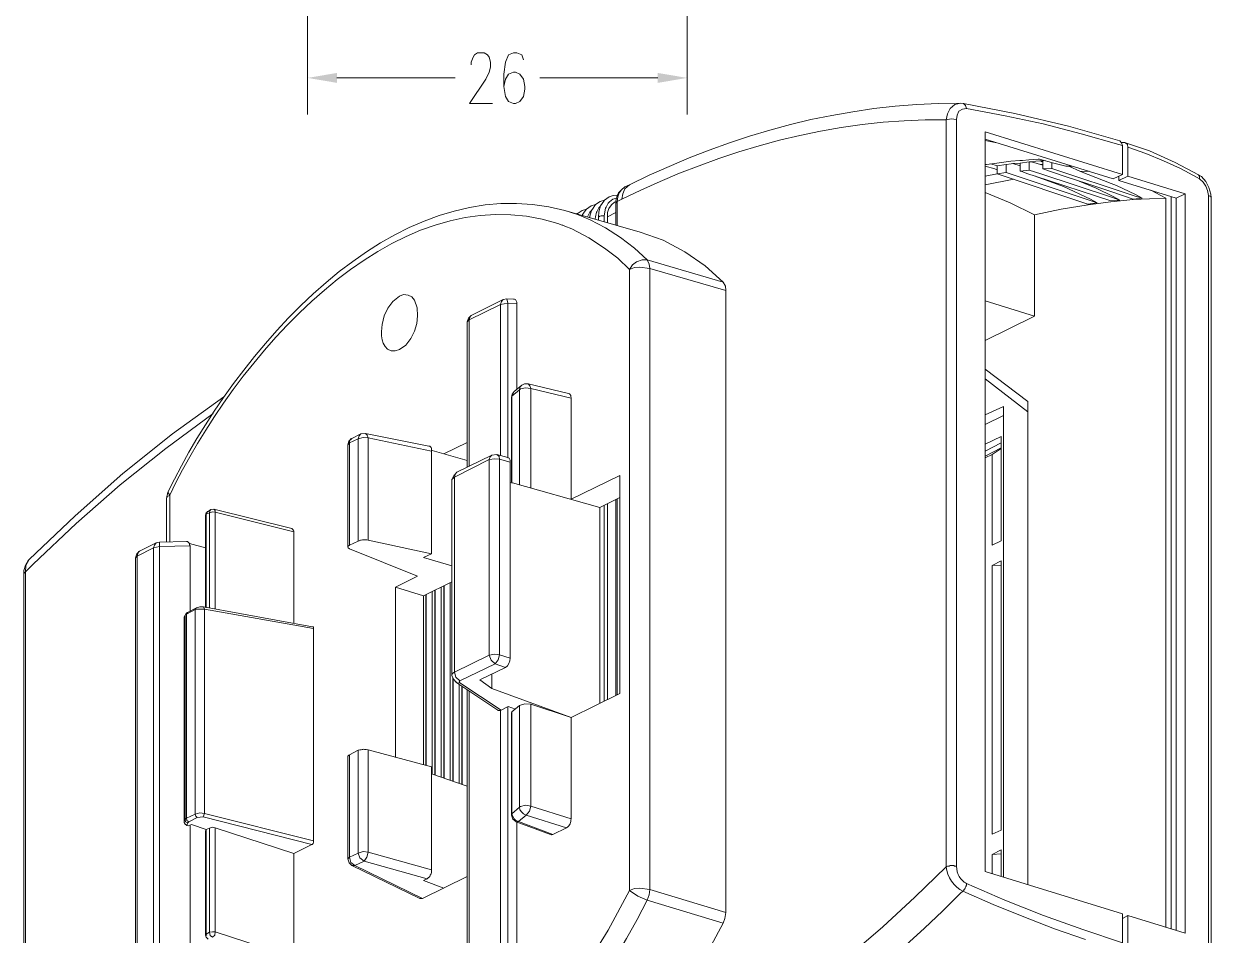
# Model space of a CAD drawing. Header units: millimetres. Extents: x -66 to 230, y -62 to 358.
# Drawn here: x 0.4 to 81.7, y 41.1 to 103.5 of the extents above; entities that cross this region are included whole.
import ezdxf

# ---------------------------------------------------------------- set-up
doc = ezdxf.new("R2010")
doc.units = ezdxf.units.MM

msp = doc.modelspace()

# ---------------------------------------------------------------- hatches: boundary and pattern name
h = msp.add_hatch(color=0)
h.dxf.hatch_style = 2
h.paths.add_polyline_path([(21.878, 100.141), (21.878, 99.462), (19.872, 99.802)])
h = msp.add_hatch(color=0)
h.dxf.hatch_style = 2
h.paths.add_polyline_path([(43.851, 100.141), (43.851, 99.462), (45.857, 99.802)])

# ---------------------------------------------------------------- linework, layer by layer
at = {"color": 0, "lineweight": 0}
for points in [[(19.872, 114.09), (19.872, 97.302)], [(45.857, 114.09), (45.857, 97.302)], [(31.075, 100.697), (31.075, 100.882), (31.198, 101.221), (31.291, 101.376), (31.507, 101.53), (31.97, 101.53), (32.186, 101.376), (32.309, 101.221), (32.402, 100.882), (32.402, 100.543), (32.309, 100.203), (32.062, 99.709), (30.951, 98.043), (32.525, 98.043)], [(34.655, 101.036), (34.531, 101.376), (34.192, 101.53), (33.976, 101.53), (33.636, 101.376), (33.42, 100.882), (33.297, 100.049), (33.297, 99.215), (33.42, 98.537), (33.636, 98.197), (33.976, 98.043), (34.099, 98.043), (34.408, 98.197), (34.655, 98.537), (34.747, 99.03), (34.747, 99.215), (34.655, 99.709), (34.408, 100.049), (34.099, 100.203), (33.976, 100.203), (33.636, 100.049), (33.42, 99.709), (33.297, 99.215)], [(21.878, 99.802), (29.964, 99.802)], [(43.851, 99.802), (35.766, 99.802)], [(41.907, 92.488), (43.268, 93.135), (44.631, 93.745), (45.999, 94.319), (47.37, 94.855), (48.748, 95.353), (50.132, 95.812), (51.525, 96.23), (52.926, 96.608), (54.337, 96.944), (55.76, 97.238), (57.195, 97.489), (58.643, 97.697), (60.105, 97.86), (61.583, 97.977), (63.078, 98.049), (64.59, 98.074)], [(64.59, 98.074), (64.189, 97.981), (63.88, 97.703), (63.695, 97.333), (63.602, 96.932)], [(64.991, 97.703), (64.713, 97.672), (64.467, 97.518), (64.343, 97.24), (64.312, 96.963)], [(64.775, 98.043), (64.59, 98.074)], [(64.991, 97.703), (64.929, 97.919), (64.775, 98.043)], [(68.293, 97.364), (64.775, 98.043)], [(75.422, 95.234), (72.83, 95.975), (70.238, 96.654), (67.645, 97.21), (64.991, 97.703)], [(63.602, 96.932), (62.155, 96.927), (60.712, 96.871), (59.273, 96.764), (57.84, 96.608), (56.414, 96.405), (54.995, 96.156), (53.584, 95.863), (52.181, 95.528), (50.789, 95.151), (49.407, 94.735), (48.036, 94.281), (46.678, 93.791), (45.332, 93.267), (44.001, 92.709), (42.684, 92.12), (41.382, 91.5)], [(64.312, 96.963), (63.942, 96.993), (63.602, 96.932)], [(63.602, 96.932), (63.602, 45.764)], [(64.312, 96.963), (64.312, 45.795)], [(75.484, 95.481), (71.966, 96.5), (68.293, 97.364)], [(66.256, 45.456), (66.256, 96.099)], [(75.669, 93.198), (66.256, 96.099)], [(66.256, 95.605), (75.021, 92.889)], [(67.059, 95.358), (66.256, 95.512)], [(75.669, 95.173), (75.422, 95.234)], [(75.484, 95.481), (75.607, 95.358), (75.669, 95.173)], [(75.607, 95.389), (75.638, 95.389)], [(75.823, 95.389), (75.638, 95.389)], [(75.669, 95.173), (75.669, 93.198)], [(75.885, 95.358), (75.823, 95.389)], [(76.039, 95.049), (76.009, 95.234), (75.885, 95.358)], [(77.521, 94.802), (75.885, 95.358)], [(80.792, 92.982), (79.65, 93.599), (78.477, 94.123), (77.274, 94.617), (76.039, 95.049)], [(76.039, 93.074), (76.039, 95.049)], [(80.885, 93.167), (79.28, 94), (77.521, 94.802)], [(66.256, 93.877), (66.349, 93.877)], [(66.935, 93.568), (66.256, 93.753)], [(67.059, 93.969), (66.349, 93.877)], [(67.09, 93.784), (66.658, 93.907)], [(67.09, 93.506), (66.935, 93.568)], [(67.707, 94.062), (67.059, 93.969)], [(67.707, 93.877), (67.09, 93.784)], [(67.09, 93.228), (67.09, 93.784)], [(68.016, 94.093), (67.707, 94.062)], [(68.046, 93.907), (67.707, 93.877)], [(67.707, 93.877), (67.707, 93.321)], [(68.633, 94.154), (68.016, 94.093)], [(68.17, 93.938), (68.046, 93.907)], [(68.17, 93.938), (68.201, 93.938)], [(68.17, 93.938), (68.664, 93.784)], [(68.664, 93.969), (68.201, 93.938)], [(68.818, 94.154), (68.633, 94.154)], [(69.281, 94.062), (68.664, 93.969)], [(68.664, 93.414), (68.664, 93.969)], [(69.25, 94.185), (68.818, 94.154)], [(69.898, 94.247), (69.25, 94.185)], [(69.435, 94.062), (69.281, 94.062)], [(69.281, 94.062), (69.281, 93.475)], [(69.744, 94.093), (69.435, 94.062)], [(69.435, 94.062), (70.207, 93.815)], [(70.207, 94.123), (70.021, 94.123), (69.744, 94.093)], [(69.991, 94.247), (69.898, 94.247)], [(69.991, 94.247), (70.978, 93.969), (71.781, 93.753)], [(70.052, 94.123), (70.176, 94.062)], [(70.207, 93.877), (70.052, 93.877)], [(70.392, 94.154), (70.207, 94.123)], [(70.207, 93.568), (70.207, 94.123)], [(70.824, 93.599), (70.207, 93.568)], [(76.41, 91.5), (74.862, 92.031), (73.308, 92.544), (71.754, 93.052), (70.207, 93.568)], [(70.824, 94), (70.824, 93.599)], [(77.027, 91.562), (76.471, 91.716), (70.824, 93.599)], [(72.213, 93.753), (71.781, 93.753)], [(72.799, 93.383), (71.997, 93.753)], [(67.09, 93.228), (66.256, 93.074)], [(68.232, 92.858), (66.256, 92.488)], [(67.707, 93.321), (67.09, 93.228)], [(73.293, 91.161), (67.09, 93.228)], [(73.941, 91.253), (73.385, 91.439), (67.707, 93.321)], [(69.281, 93.475), (68.664, 93.414)], [(74.867, 91.377), (69.682, 93.074), (69.188, 93.228), (68.787, 93.383), (68.664, 93.414)], [(75.484, 91.439), (74.928, 91.624), (70.083, 93.228), (69.281, 93.475)], [(69.682, 93.074), (69.713, 93.074)], [(73.478, 91.5), (71.626, 92.364), (69.682, 93.074)], [(75.021, 91.685), (73.879, 92.241), (72.706, 92.735)], [(73.385, 93.414), (72.799, 93.383)], [(72.799, 93.383), (74.898, 92.58), (75.268, 92.426)], [(75.669, 93.198), (75.021, 92.889)], [(75.422, 93.043), (75.391, 93.074)], [(75.422, 92.766), (75.422, 93.074)], [(76.039, 93.074), (75.422, 92.766)], [(79.342, 91.562), (75.422, 92.766)], [(76.039, 93.074), (79.959, 91.871)], [(80.946, 92.889), (80.792, 92.982)], [(80.946, 92.889), (80.946, 93.043), (80.885, 93.167)], [(81.378, 92.704), (81.07, 93.043), (80.885, 93.167)], [(81.563, 91.747), (81.502, 92.087), (81.378, 92.395), (81.193, 92.673), (80.946, 92.889)], [(81.718, 91.84), (81.594, 92.303), (81.378, 92.704)], [(40.981, 91.377), (41.043, 91.655), (41.166, 91.932), (41.352, 92.148), (41.599, 92.333)], [(41.074, 91.346), (41.105, 91.655), (41.197, 91.932), (41.352, 92.148), (41.599, 92.333)], [(41.382, 91.5), (41.444, 91.871), (41.599, 92.21)], [(41.599, 92.21), (41.907, 92.488)], [(41.907, 92.488), (41.599, 92.333)], [(69.651, 90.42), (67.985, 91.253), (66.256, 91.963)], [(76.564, 91.809), (75.268, 92.426)], [(78.632, 91.562), (77.613, 92.117)], [(37.494, 90.729), (36.383, 90.979), (35.279, 91.137), (34.184, 91.208), (33.098, 91.195), (32.022, 91.101), (30.957, 90.93), (29.905, 90.686), (28.866, 90.373), (27.841, 89.993), (26.831, 89.551), (25.837, 89.051), (24.859, 88.496), (23.9, 87.889), (22.959, 87.234), (22.038, 86.536), (21.138, 85.797), (20.259, 85.021), (19.403, 84.212), (18.57, 83.373), (17.762, 82.509), (16.979, 81.622), (16.222, 80.717), (15.492, 79.796), (14.791, 78.865), (14.118, 77.925), (13.476, 76.982), (12.865, 76.038), (12.285, 75.098), (11.739, 74.164), (11.226, 73.241), (10.748, 72.332), (10.305, 71.441)], [(39.284, 91.037), (39.593, 91.13)], [(39.377, 90.821), (39.593, 91.13), (39.901, 91.346)], [(39.901, 91.346), (40.21, 91.439)], [(39.963, 91.099), (39.932, 91.037)], [(39.994, 91.13), (39.963, 91.099)], [(39.994, 91.13), (40.21, 91.439), (40.518, 91.655)], [(40.302, 90.945), (40.457, 91.222)], [(40.889, 91.284), (40.673, 91.099), (40.488, 90.852), (40.395, 90.574), (40.395, 90.297)], [(40.549, 91.315), (40.457, 91.222)], [(40.518, 91.655), (40.796, 91.747), (41.074, 91.778)], [(40.765, 91.5), (40.549, 91.315)], [(41.012, 91.562), (40.796, 91.5), (40.765, 91.5)], [(40.889, 91.284), (40.981, 91.315)], [(40.981, 91.377), (40.981, 91.222)], [(40.981, 91.222), (41.074, 91.346)], [(40.981, 89.741), (40.981, 91.222)], [(41.382, 91.5), (41.074, 91.346)], [(41.074, 89.71), (41.074, 91.346)], [(73.324, 91.099), (71.472, 90.821), (69.651, 90.42)], [(73.941, 91.253), (73.293, 91.161)], [(74.867, 91.315), (73.324, 91.099)], [(73.941, 91.253), (73.478, 91.5)], [(76.41, 91.469), (74.867, 91.315)], [(75.484, 91.439), (74.867, 91.377)], [(75.484, 91.439), (75.021, 91.685)], [(78.632, 91.562), (76.41, 91.469)], [(77.027, 91.562), (76.41, 91.5)], [(77.027, 91.562), (76.564, 91.809)], [(78.632, 91.562), (78.632, 41.629)], [(79.002, 91.655), (79.002, 41.505)], [(79.959, 91.871), (79.342, 91.562)], [(79.342, 91.562), (79.342, 41.413)], [(79.959, 91.871), (79.959, 41.228)], [(81.563, 91.747), (81.687, 91.685), (81.749, 91.593)], [(81.563, 40.364), (81.563, 91.747)], [(81.749, 91.593), (81.718, 91.84)], [(81.749, 40.209), (81.749, 91.593)], [(10.429, 71.225), (10.85, 72.083), (11.309, 72.962), (11.803, 73.858), (12.332, 74.767), (12.895, 75.684), (13.491, 76.607), (14.118, 77.532), (14.776, 78.453), (15.463, 79.369), (16.179, 80.274), (16.923, 81.166), (17.693, 82.039), (18.488, 82.891), (19.307, 83.717), (20.15, 84.514), (21.015, 85.277), (21.9, 86.004), (22.806, 86.689), (23.731, 87.33), (24.674, 87.922), (25.634, 88.461), (26.609, 88.945), (27.599, 89.368), (28.603, 89.727), (29.62, 90.018), (30.648, 90.238), (31.687, 90.382), (32.735, 90.446), (33.791, 90.428), (34.855, 90.322), (35.925, 90.125), (37, 89.834)], [(39.222, 90.081), (38.358, 90.451), (37.494, 90.729)], [(37.494, 90.729), (42.648, 89.247)], [(38.358, 90.513), (38.296, 90.513)], [(38.975, 90.821), (38.667, 90.729), (38.327, 90.482)], [(38.698, 90.42), (38.667, 90.389)], [(38.728, 90.482), (38.698, 90.451)], [(38.698, 90.451), (38.698, 90.389)], [(38.728, 90.513), (38.975, 90.821), (39.284, 91.037)], [(38.728, 90.513), (38.728, 90.482)], [(39.068, 90.328), (39.037, 90.297)], [(39.068, 90.328), (39.191, 90.605)], [(39.191, 90.328), (39.315, 90.729)], [(39.284, 90.698), (39.191, 90.605)], [(39.191, 90.328), (39.191, 90.235)], [(39.315, 90.729), (39.284, 90.698)], [(39.346, 90.79), (39.315, 90.729)], [(39.377, 90.821), (39.346, 90.79)], [(39.593, 90.297), (39.562, 90.142)], [(39.593, 90.297), (39.654, 90.605)], [(39.685, 90.636), (39.654, 90.605)], [(39.685, 90.636), (39.809, 90.914)], [(39.932, 91.037), (39.809, 90.636), (39.778, 90.266)], [(39.778, 90.266), (39.87, 90.328), (39.963, 90.358), (40.179, 90.358)], [(39.778, 90.081), (39.778, 90.266)], [(39.901, 91.006), (39.809, 90.914)], [(39.932, 91.037), (39.901, 91.006)], [(40.179, 90.358), (40.271, 90.883)], [(40.179, 89.957), (40.179, 90.358)], [(40.302, 90.945), (40.271, 90.883)], [(40.395, 90.297), (40.981, 90.574)], [(40.395, 90.297), (40.395, 89.895)], [(69.651, 83.476), (69.651, 90.42)], [(37.432, 89.679), (37.309, 89.71), (37, 89.834)], [(37.309, 89.71), (37.34, 89.71)], [(37.432, 89.679), (37.494, 89.649), (37.957, 89.463)], [(37.957, 89.463), (39.13, 88.846), (40.21, 88.136)], [(39.222, 90.081), (40.271, 89.525), (41.29, 88.877), (42.247, 88.136), (43.111, 87.334)], [(39.778, 90.142), (39.778, 90.081)], [(48.326, 85.822), (47.092, 86.933), (45.703, 87.89), (44.222, 88.692), (42.648, 89.247)], [(40.21, 88.136), (41.105, 87.457), (41.907, 86.686)], [(43.111, 87.334), (42.771, 87.334), (42.401, 87.211), (42.123, 86.995), (41.907, 86.686)], [(43.296, 86.748), (43.265, 87.056), (43.111, 87.334)], [(48.326, 85.822), (43.111, 87.334)], [(43.296, 86.748), (42.586, 86.84), (42.247, 86.809), (41.907, 86.686)], [(41.907, 44.159), (41.907, 86.686)], [(43.296, 86.748), (43.296, 44.221)], [(43.296, 86.748), (48.511, 85.235)], [(48.511, 85.235), (48.481, 85.544), (48.326, 85.822)], [(26.168, 84.865), (25.705, 84.495), (25.366, 84.032), (25.119, 83.507), (24.964, 82.921)], [(26.754, 84.927), (26.446, 84.958), (26.168, 84.865)], [(26.168, 81.193), (26.6, 81.501), (26.94, 81.964), (27.186, 82.458), (27.341, 82.983), (27.402, 83.507), (27.372, 84.063), (27.186, 84.587), (27.001, 84.803), (26.754, 84.927)], [(31.075, 83.538), (33.266, 84.618)], [(33.081, 84.279), (33.143, 84.495), (33.266, 84.618)], [(33.513, 84.68), (33.266, 84.618)], [(33.513, 84.68), (33.575, 84.371)], [(33.513, 84.68), (33.976, 84.649)], [(34.192, 84.34), (34.192, 84.433), (34.099, 84.618), (34.038, 84.649), (33.976, 84.649)], [(48.511, 42.647), (48.511, 85.235)], [(33.081, 84.279), (30.921, 83.229)], [(33.575, 84.371), (33.081, 84.279)], [(33.081, 73.94), (33.081, 84.279)], [(33.575, 84.371), (33.575, 73.817)], [(33.575, 84.371), (34.192, 84.34)], [(34.192, 84.34), (34.192, 78.477)], [(69.651, 83.476), (66.256, 84.526)], [(31.075, 83.538), (30.89, 83.353), (30.797, 83.106)], [(30.921, 83.229), (30.797, 83.106)], [(30.797, 73.138), (30.797, 83.106)], [(31.013, 83.507), (30.921, 83.26)], [(30.921, 83.26), (30.921, 83.229)], [(30.921, 83.229), (30.921, 73.2)], [(31.075, 83.538), (31.013, 83.507)], [(66.256, 81.81), (69.651, 83.476)], [(24.964, 82.921), (24.941, 82.676), (24.93, 82.412), (24.939, 82.141), (24.977, 81.874), (25.052, 81.625), (25.172, 81.405), (25.346, 81.226), (25.582, 81.1)], [(24.964, 82.921), (24.995, 82.921)], [(25.582, 81.1), (25.859, 81.1), (26.168, 81.193)], [(69.188, 77.644), (66.256, 79.866)], [(69.188, 76.934), (66.256, 79.187)], [(34.007, 78.323), (33.883, 78.137), (33.822, 77.921)], [(34.377, 78.446), (33.852, 78.014)], [(34.007, 78.323), (33.914, 78.168), (33.852, 78.014)], [(34.531, 78.755), (34.007, 78.323)], [(34.377, 78.446), (34.408, 78.631), (34.531, 78.755)], [(34.439, 78.508), (34.377, 78.446)], [(34.377, 71.934), (34.377, 78.446)], [(35.149, 78.539), (34.778, 78.569), (34.439, 78.508)], [(34.963, 78.847), (34.716, 78.847), (34.531, 78.755)], [(34.963, 78.847), (35.087, 78.724), (35.149, 78.539)], [(37.741, 78.199), (34.963, 78.847)], [(35.149, 78.539), (35.149, 71.718)], [(35.149, 78.539), (37.926, 77.86)], [(37.926, 77.86), (37.906, 77.913), (37.897, 77.961), (37.893, 78.005), (37.888, 78.046), (37.877, 78.085), (37.853, 78.122), (37.809, 78.16), (37.741, 78.199)], [(14.132, 77.952), (10.614, 75.422), (7.219, 72.706), (3.948, 69.805), (0.8, 66.811)], [(33.852, 78.014), (33.822, 77.921)], [(33.822, 72.089), (33.822, 77.921)], [(33.852, 78.014), (33.852, 72.058)], [(37.926, 77.86), (37.926, 70.947)], [(67.522, 77.304), (66.256, 76.718)], [(67.522, 45.085), (67.522, 77.304)], [(69.188, 77.644), (69.188, 44.561)], [(13.392, 76.81), (10.151, 74.434), (7.034, 71.934), (4.01, 69.28), (1.078, 66.503)], [(67.522, 76.687), (66.256, 76.07)], [(22.897, 75.113), (22.681, 74.928), (22.619, 74.681)], [(22.835, 75.082), (22.742, 74.959), (22.742, 74.804)], [(23.329, 75.082), (22.742, 74.804)], [(22.897, 75.113), (22.835, 75.082)], [(22.897, 75.113), (23.514, 75.422)], [(23.329, 75.082), (23.391, 75.298), (23.514, 75.422)], [(24.008, 75.144), (23.668, 75.175), (23.329, 75.082)], [(23.329, 68.077), (23.329, 75.082)], [(23.823, 75.453), (23.514, 75.422)], [(23.823, 75.453), (23.946, 75.329), (24.008, 75.144)], [(23.823, 75.453), (28.174, 74.588)], [(24.008, 75.144), (24.008, 68.138)], [(24.008, 75.144), (28.359, 74.249)], [(29.192, 74.064), (30.797, 74.835)], [(66.256, 74.712), (67.367, 75.236)], [(67.367, 75.236), (67.367, 68.108)], [(22.742, 74.804), (22.619, 74.681)], [(22.619, 74.681), (22.619, 67.676)], [(22.742, 74.804), (22.742, 67.799)], [(28.359, 74.249), (28.359, 74.434), (28.328, 74.496), (28.236, 74.588), (28.174, 74.588)], [(28.359, 74.249), (28.359, 67.213)], [(28.39, 74.28), (30.797, 73.601)], [(32.834, 74.002), (32.495, 73.971)], [(32.834, 74.002), (32.988, 73.879), (33.019, 73.693)], [(33.575, 73.817), (32.834, 74.002)], [(66.256, 74.249), (67.367, 74.804)], [(66.256, 73.909), (67.367, 74.465)], [(66.256, 73.786), (66.75, 74.002)], [(66.75, 74.002), (67.367, 74.434)], [(66.75, 74.002), (66.75, 67.799)], [(32.309, 73.663), (29.933, 72.459)], [(32.495, 73.971), (30.087, 72.798)], [(33.019, 73.693), (32.68, 73.724), (32.309, 73.663), (32.371, 73.848), (32.495, 73.971)], [(32.309, 60.269), (32.309, 73.663)], [(33.019, 73.693), (33.019, 60.3)], [(33.019, 73.693), (33.729, 73.477)], [(33.729, 73.477), (33.729, 73.632), (33.698, 73.724), (33.667, 73.755), (33.606, 73.786), (33.575, 73.817)], [(33.729, 73.477), (33.729, 60.053)], [(29.748, 72.305), (29.933, 72.459)], [(29.933, 72.644), (29.84, 72.49), (29.779, 72.336)], [(29.964, 72.644), (29.933, 72.459)], [(29.933, 72.459), (29.933, 59.096)], [(30.087, 72.798), (29.964, 72.675)], [(29.964, 72.675), (29.964, 72.644)], [(41.259, 72.582), (37.926, 70.947)], [(41.259, 72.582), (41.259, 57.646)], [(29.748, 72.274), (29.748, 72.305)], [(29.748, 58.911), (29.748, 72.274)], [(39.87, 70.391), (33.729, 72.12)], [(10.305, 71.441), (10.213, 71.009)], [(10.429, 71.225), (10.275, 71.132), (10.213, 71.009)], [(10.213, 71.009), (10.213, 68.015)], [(10.305, 71.441), (10.429, 71.225)], [(10.429, 71.225), (10.429, 68.015)], [(41.259, 71.07), (39.87, 70.391)], [(40.981, 57.522), (40.981, 70.916)], [(41.074, 57.553), (41.074, 70.978)], [(13.052, 70.114), (12.929, 70.021), (12.867, 69.867)], [(12.929, 69.928), (12.959, 70.021), (12.99, 70.114), (13.052, 70.114)], [(13.145, 70.021), (12.929, 69.928)], [(13.237, 70.237), (13.052, 70.114)], [(13.145, 70.021), (13.176, 70.144), (13.237, 70.237)], [(13.546, 70.052), (13.361, 70.083), (13.145, 70.021)], [(13.145, 63.478), (13.145, 70.021)], [(13.453, 70.268), (13.237, 70.237)], [(13.453, 70.268), (13.546, 70.175), (13.546, 70.052)], [(18.792, 68.941), (13.453, 70.268)], [(13.546, 70.052), (18.916, 68.725)], [(13.546, 70.052), (13.546, 63.417)], [(39.87, 70.391), (39.87, 56.967)], [(40.179, 57.121), (40.179, 70.546)], [(40.395, 70.638), (40.395, 57.214)], [(12.929, 69.928), (12.867, 69.867)], [(12.867, 69.867), (12.867, 63.54)], [(12.929, 69.928), (12.929, 63.509)], [(18.916, 68.725), (18.916, 68.787), (18.885, 68.817), (18.885, 68.848), (18.792, 68.941)], [(18.916, 68.725), (18.916, 62.46)], [(9.318, 67.614), (8.207, 67.058)], [(9.503, 67.953), (8.361, 67.398)], [(9.318, 67.614), (9.38, 67.799), (9.503, 67.953)], [(9.719, 67.706), (9.318, 67.614)], [(9.318, 39.191), (9.318, 67.614)], [(9.719, 68.015), (9.503, 67.953)], [(11.571, 68.046), (9.719, 68.015)], [(9.719, 68.015), (9.719, 67.706)], [(9.719, 67.706), (11.818, 67.768)], [(9.719, 67.706), (9.719, 39.253)], [(11.818, 67.768), (11.787, 67.83), (11.787, 67.922), (11.694, 68.015), (11.632, 68.046), (11.571, 68.046)], [(12.867, 67.614), (11.787, 67.922)], [(11.818, 67.768), (11.818, 63.293)], [(22.742, 67.799), (22.647, 67.739), (22.616, 67.676), (22.647, 67.612), (22.742, 67.552)], [(22.742, 67.799), (23.329, 68.077)], [(22.742, 67.552), (27.402, 65.67)], [(24.008, 68.138), (23.915, 68.169), (23.637, 68.169), (23.545, 68.138), (23.483, 68.138), (23.391, 68.108), (23.329, 68.077)], [(24.008, 68.138), (28.359, 67.213)], [(67.367, 68.108), (66.75, 67.799)], [(0.8, 66.811), (0.739, 66.75), (0.553, 66.441), (0.43, 66.071), (0.43, 65.855)], [(0.553, 65.978), (0.584, 66.41), (0.8, 66.811)], [(8.361, 67.398), (8.176, 67.213), (8.083, 66.935)], [(8.207, 67.058), (8.083, 66.935)], [(8.083, 66.935), (8.083, 38.512), (8.114, 38.388)], [(8.299, 67.367), (8.238, 67.213), (8.207, 67.058)], [(8.207, 67.058), (8.207, 38.635)], [(8.361, 67.398), (8.299, 67.367)], [(28.359, 67.213), (27.804, 66.966)], [(29.748, 66.379), (27.804, 66.966)], [(66.75, 66.41), (67.367, 66.719)], [(67.367, 66.719), (67.367, 48.295)], [(0.43, 65.855), (0.553, 65.978)], [(1.078, 66.503), (0.553, 65.978)], [(0.553, 14.842), (0.553, 65.978)], [(66.75, 66.41), (67.367, 66.441)], [(66.75, 66.41), (66.75, 48.017)], [(0.43, 65.855), (0.43, 14.502), (0.553, 14.07), (0.739, 13.7), (0.985, 13.36), (1.294, 13.144)], [(25.89, 64.929), (27.402, 65.67)], [(27.804, 64.343), (29.748, 65.299)], [(29.624, 51.69), (29.624, 65.238)], [(25.89, 53.263), (25.89, 64.929)], [(25.89, 64.929), (27.804, 64.343)], [(27.804, 52.77), (27.804, 64.343)], [(27.958, 64.404), (27.958, 52.708)], [(27.989, 52.708), (27.989, 64.435)], [(28.39, 52.152), (28.39, 64.62)], [(28.575, 64.713), (28.575, 52.06)], [(28.606, 52.06), (28.606, 64.744)], [(29.007, 51.906), (29.007, 64.929)], [(29.192, 65.022), (29.192, 51.844)], [(29.223, 51.844), (29.223, 65.022)], [(12.25, 63.509), (11.632, 63.201)], [(12.157, 63.386), (12.25, 63.509)], [(12.25, 63.509), (12.497, 63.571), (12.743, 63.571)], [(12.743, 63.571), (12.805, 63.417)], [(20.212, 62.213), (12.743, 63.571)], [(11.416, 62.861), (11.478, 62.985)], [(11.416, 62.861), (11.447, 62.892)], [(11.416, 62.861), (11.416, 48.85)], [(11.447, 62.892), (11.478, 63.016), (11.478, 62.985)], [(11.632, 63.201), (11.571, 63.17), (11.478, 63.016)], [(11.571, 63.077), (11.509, 63.046), (11.478, 62.985)], [(11.478, 49.005), (11.478, 62.985)], [(12.157, 63.386), (11.571, 63.077)], [(11.632, 63.201), (11.571, 63.077)], [(11.571, 63.077), (11.571, 49.097)], [(12.805, 63.417), (12.311, 63.417), (12.157, 63.386)], [(12.157, 49.375), (12.157, 63.386)], [(12.805, 63.417), (20.274, 62.09)], [(12.805, 63.417), (12.805, 49.437)], [(20.274, 62.09), (20.274, 62.182), (20.243, 62.213), (20.212, 62.213)], [(20.274, 62.09), (20.274, 47.554)], [(29.933, 59.096), (32.309, 60.269)], [(32.309, 60.269), (32.68, 60.331), (33.019, 60.3)], [(32.711, 59.683), (32.433, 59.929), (32.309, 60.269)], [(33.019, 60.3), (32.927, 59.96), (32.711, 59.683)], [(33.729, 60.053), (33.019, 60.3)], [(32.711, 59.683), (30.303, 58.51)], [(33.42, 59.436), (31.661, 58.572)], [(33.42, 59.436), (32.711, 59.683)], [(33.42, 59.436), (33.557, 59.549), (33.659, 59.7), (33.719, 59.873), (33.729, 60.053)], [(29.933, 59.096), (29.81, 59.034), (29.748, 58.911)], [(29.748, 58.911), (29.748, 58.88), (29.779, 58.757), (29.871, 58.602), (30.026, 58.448), (30.056, 58.448)], [(29.81, 58.695), (29.81, 51.628)], [(29.84, 51.628), (29.84, 58.664)], [(29.933, 59.096), (30.026, 58.757), (30.303, 58.51)], [(32.495, 57.985), (31.661, 58.572)], [(32.495, 58.973), (32.495, 57.985)], [(30.303, 58.386), (30.211, 58.356), (30.026, 58.417)], [(30.026, 58.417), (32.896, 56.504)], [(30.303, 58.51), (30.242, 58.448), (30.303, 58.386)], [(30.242, 51.474), (30.242, 58.263)], [(33.112, 56.504), (30.303, 58.386)], [(30.427, 58.139), (30.427, 51.412)], [(30.458, 51.381), (30.458, 58.109)], [(30.797, 37.74), (30.797, 57.893)], [(30.921, 57.831), (30.921, 37.864)], [(32.495, 57.985), (37.926, 56.01)], [(34.377, 56.812), (34.747, 56.936), (35.149, 56.905)], [(37.926, 56.01), (41.259, 57.646)], [(32.896, 56.504), (32.927, 56.473), (33.05, 56.473), (33.112, 56.504)], [(33.081, 38.913), (33.081, 56.504)], [(33.606, 56.751), (33.112, 56.504)], [(33.575, 56.72), (33.575, 39.006)], [(33.606, 56.751), (34.099, 56.566)], [(33.852, 56.38), (33.852, 56.35), (33.822, 56.319), (33.822, 56.288)], [(33.822, 49.313), (33.822, 56.288)], [(34.377, 56.812), (33.852, 56.38)], [(33.852, 56.38), (33.852, 49.406)], [(34.377, 49.869), (34.377, 56.812)], [(35.149, 56.905), (35.149, 49.93)], [(35.149, 56.905), (37.926, 56.01)], [(37.926, 56.01), (37.926, 49.066)], [(22.742, 53.449), (23.329, 53.757)], [(24.008, 53.788), (23.868, 53.808), (23.771, 53.818), (23.703, 53.821), (23.651, 53.817), (23.601, 53.807), (23.539, 53.793), (23.453, 53.776), (23.329, 53.757)], [(23.329, 46.721), (23.329, 53.757)], [(24.008, 53.788), (28.359, 52.615)], [(24.008, 53.788), (24.008, 46.783)], [(22.742, 53.449), (22.681, 53.418), (22.65, 53.387), (22.619, 53.356), (22.619, 53.325)], [(22.619, 53.325), (22.619, 46.32)], [(22.742, 53.449), (22.742, 46.443)], [(28.359, 52.615), (28.359, 45.579)], [(30.797, 51.288), (28.359, 52.152)], [(33.852, 49.406), (34.377, 49.869)], [(34.377, 49.869), (34.439, 49.9)], [(34.84, 49.313), (34.655, 49.406), (34.531, 49.529), (34.408, 49.684), (34.377, 49.869)], [(34.439, 49.9), (34.778, 49.992), (35.149, 49.93)], [(35.149, 49.93), (35.056, 49.591), (34.84, 49.313)], [(37.926, 49.066), (35.149, 49.93)], [(11.416, 48.85), (11.478, 49.005)], [(11.416, 48.85), (11.416, 48.819), (11.447, 48.789), (11.447, 48.758), (11.478, 48.696), (11.509, 48.665), (11.54, 48.665), (11.602, 48.603)], [(11.478, 49.005), (11.571, 49.097)], [(11.663, 48.789), (11.509, 48.85), (11.478, 49.005)], [(11.571, 49.097), (12.157, 49.375)], [(11.571, 49.097), (11.602, 48.943), (11.725, 48.85)], [(11.663, 48.789), (11.725, 48.85)], [(12.311, 49.159), (11.725, 48.85)], [(12.157, 49.375), (12.497, 49.468), (12.805, 49.437)], [(12.311, 49.159), (12.219, 49.252), (12.157, 49.375)], [(12.311, 49.159), (12.713, 49.19)], [(12.805, 49.437), (12.713, 49.19)], [(12.713, 49.19), (20.15, 47.307)], [(20.274, 47.554), (12.805, 49.437)], [(33.822, 49.313), (33.852, 49.406)], [(33.822, 49.313), (33.914, 49.036), (34.161, 48.85)], [(33.852, 49.406), (33.914, 49.221), (34.007, 49.066), (34.13, 48.943), (34.315, 48.881)], [(34.315, 48.881), (34.161, 48.85)], [(36.506, 47.986), (34.161, 48.85)], [(34.192, 48.85), (34.192, 38.944)], [(34.315, 48.881), (34.84, 49.313)], [(36.661, 47.986), (34.315, 48.881)], [(34.84, 49.313), (37.587, 48.449)], [(37.587, 48.449), (37.685, 48.516), (37.757, 48.583), (37.808, 48.651), (37.844, 48.723), (37.868, 48.799), (37.887, 48.881), (37.905, 48.969), (37.926, 49.066)], [(11.602, 48.603), (11.663, 48.789)], [(11.602, 48.603), (11.694, 48.573)], [(11.694, 48.573), (11.91, 48.665)], [(11.818, 48.634), (11.818, 39.222)], [(11.91, 48.665), (12.929, 48.326)], [(12.867, 48.233), (12.929, 48.326)], [(12.867, 48.233), (12.867, 41.104)], [(12.929, 48.326), (13.145, 48.418)], [(12.929, 48.326), (12.929, 41.166)], [(13.145, 48.418), (13.361, 48.48), (13.546, 48.449)], [(13.145, 41.289), (13.145, 48.418)], [(13.546, 48.449), (18.916, 46.69)], [(13.546, 48.449), (13.546, 41.32)], [(36.506, 47.986), (36.568, 47.955), (36.599, 47.955), (36.661, 47.986)], [(37.587, 48.449), (36.661, 47.986)], [(67.367, 48.295), (66.75, 48.017)], [(18.916, 46.69), (20.15, 47.307)], [(20.15, 47.307), (20.181, 47.307), (20.243, 47.369), (20.243, 47.4), (20.274, 47.431), (20.274, 47.554)], [(18.916, 46.69), (18.916, 39.561)], [(22.619, 46.32), (22.742, 46.443)], [(22.742, 46.443), (23.329, 46.721)], [(22.742, 46.443), (22.835, 46.073), (23.113, 45.857)], [(23.329, 46.721), (23.668, 46.814), (24.008, 46.783)], [(23.73, 46.165), (23.452, 46.381), (23.329, 46.721)], [(24.008, 46.783), (23.915, 46.443), (23.73, 46.165)], [(28.359, 45.579), (24.008, 46.783)], [(66.75, 46.628), (67.367, 46.937)], [(66.75, 46.628), (67.367, 46.659)], [(66.75, 46.628), (66.75, 45.301)], [(67.367, 46.937), (67.367, 45.116)], [(22.619, 46.32), (22.712, 46.042), (22.897, 45.857)], [(23.113, 45.857), (22.897, 45.857)], [(27.557, 43.604), (22.897, 45.857)], [(23.73, 46.165), (23.113, 45.857)], [(27.742, 43.604), (23.113, 45.857)], [(23.73, 46.165), (28.051, 44.962)], [(28.051, 44.962), (28.112, 44.993), (28.236, 45.116), (28.267, 45.209), (28.328, 45.301), (28.359, 45.394), (28.359, 45.579)], [(54.653, 37.833), (56.998, 39.715), (59.251, 41.66), (61.442, 43.697), (63.602, 45.764)], [(64.312, 45.795), (64.25, 45.826), (64.158, 45.826), (64.127, 45.857), (63.849, 45.857), (63.818, 45.826), (63.695, 45.826), (63.633, 45.795), (63.602, 45.764)], [(63.602, 45.764), (63.633, 45.519), (63.707, 45.27), (63.82, 45.024), (63.965, 44.789), (64.135, 44.572), (64.326, 44.38), (64.531, 44.219), (64.744, 44.098)], [(64.312, 45.795), (64.32, 45.631), (64.353, 45.44), (64.412, 45.257), (64.497, 45.116), (64.528, 45.054), (64.59, 44.962), (64.837, 44.715), (64.929, 44.684), (64.991, 44.622)], [(27.742, 43.604), (30.797, 45.116)], [(27.804, 44.838), (28.051, 44.962)], [(27.804, 44.838), (29.192, 44.314)], [(75.669, 42.555), (66.256, 45.456)], [(41.907, 44.159), (40.457, 41.444), (38.821, 38.821), (37.062, 36.29), (35.118, 33.883)], [(43.111, 43.481), (42.493, 43.758), (41.907, 44.159), (42.247, 44.283), (42.586, 44.314), (43.296, 44.221)], [(42.432, 27.711), (43.957, 28.485), (45.466, 29.299), (46.958, 30.151), (48.434, 31.039), (49.892, 31.962), (51.332, 32.918), (52.752, 33.905), (54.153, 34.923), (55.533, 35.968), (56.892, 37.04), (58.229, 38.137), (59.543, 39.258), (60.834, 40.4), (62.101, 41.563), (63.343, 42.745), (64.559, 43.943)], [(43.111, 43.481), (43.265, 43.851), (43.296, 44.221)], [(48.511, 42.647), (43.296, 44.221)], [(64.559, 43.943), (64.744, 44.098)], [(64.991, 44.622), (64.991, 44.53), (64.96, 44.499), (64.96, 44.437), (64.929, 44.406), (64.929, 44.375), (64.899, 44.345), (64.899, 44.314), (64.868, 44.283), (64.868, 44.252), (64.837, 44.221), (64.806, 44.19), (64.806, 44.159), (64.744, 44.098)], [(64.744, 44.098), (66.812, 43.203), (68.91, 42.339), (71.009, 41.536), (73.138, 40.796)], [(64.991, 44.622), (67.614, 43.481), (70.268, 42.431), (72.953, 41.475), (75.669, 40.58)], [(43.111, 43.481), (42.432, 42.17), (41.706, 40.856), (40.935, 39.542), (40.118, 38.237), (39.255, 36.946), (38.348, 35.676), (37.397, 34.433), (36.403, 33.224), (35.365, 32.054), (34.285, 30.931), (33.163, 29.86), (31.999, 28.848), (30.794, 27.902), (29.549, 27.028), (28.264, 26.231), (26.94, 25.519)], [(27.742, 43.604), (27.557, 43.604)], [(43.111, 43.481), (48.326, 41.907)], [(48.326, 41.907), (48.45, 42.246), (48.511, 42.647)], [(75.669, 42.555), (75.669, 40.58)], [(76.039, 42.431), (75.669, 42.246)], [(76.039, 40.456), (76.039, 42.431)], [(76.039, 42.431), (79.959, 41.228)], [(41.506, 31.476), (43.45, 33.914), (45.24, 36.475), (46.845, 39.16), (48.326, 41.907)], [(12.867, 41.104), (12.929, 41.166)], [(12.867, 41.104), (12.929, 40.95), (13.052, 40.826)], [(12.929, 41.166), (13.145, 41.289)], [(12.929, 41.166), (12.959, 41.073)], [(13.145, 41.289), (13.361, 41.32), (13.546, 41.32)], [(13.361, 40.95), (13.206, 41.073), (13.145, 41.289)], [(13.546, 41.32), (13.515, 41.104), (13.361, 40.95)], [(18.916, 39.561), (13.546, 41.32)]]:
    msp.add_lwpolyline(points, dxfattribs=at)

doc.saveas('drawing.dxf')
